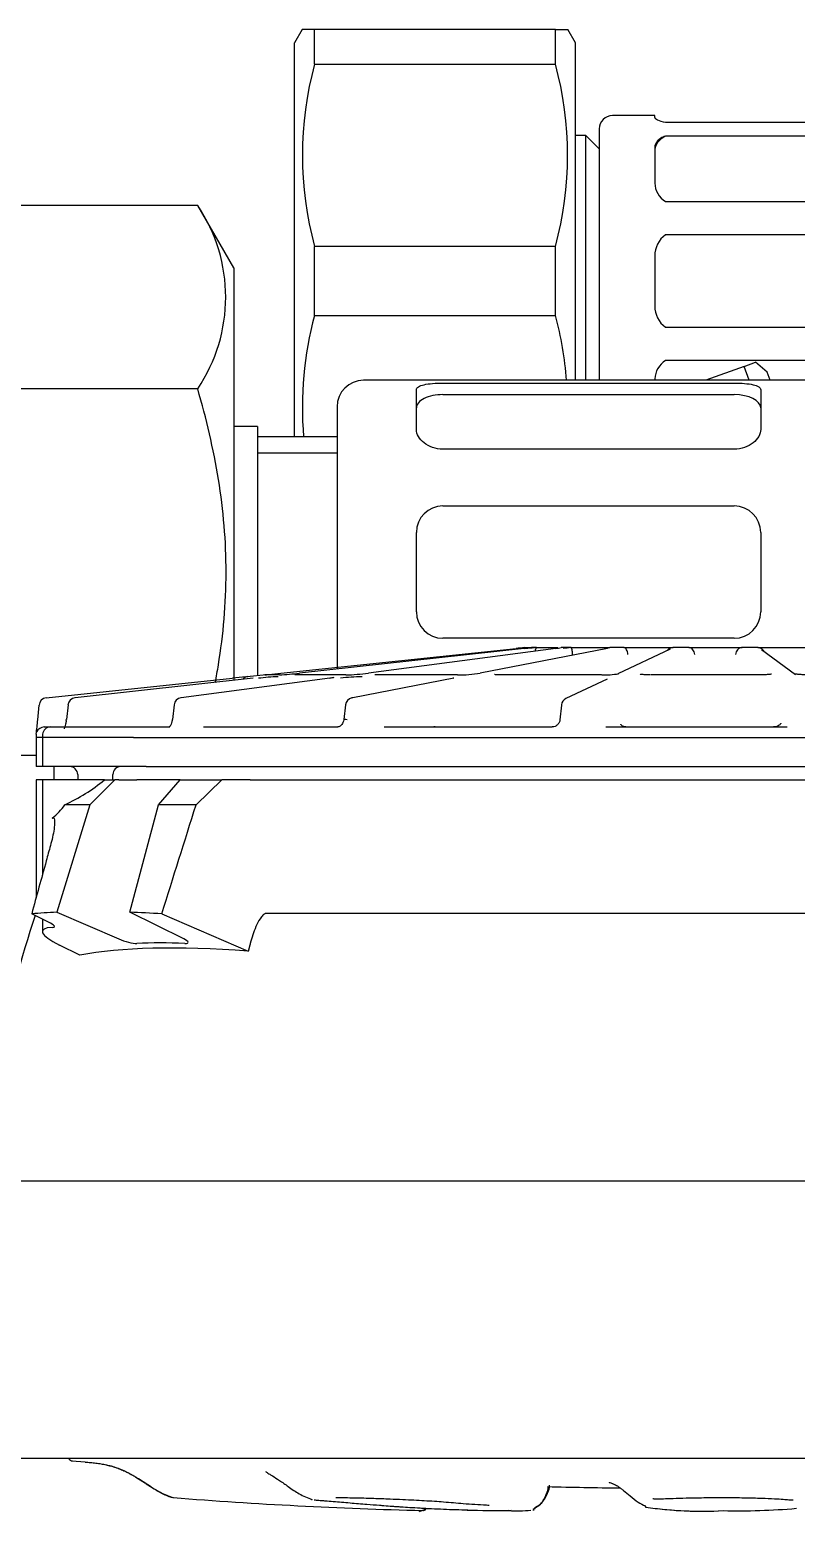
# Model space of a CAD drawing. Header units: millimetres. Extents: x -60 to 7633, y -2614 to 2146.
# Drawn here: x 6740.3 to 6769.2, y -2104.4 to -2048.4 of the extents above; entities that cross this region are included whole.
import ezdxf

# ---------------------------------------------------------------- set-up
doc = ezdxf.new("R2010")
doc.units = ezdxf.units.MM
doc.layers.get('0').update_dxf_attribs({"color": 250})

msp = doc.modelspace()

# ---------------------------------------------------------------- linework, layer by layer
at = {"linetype": 'Continuous'}
for p, q in [((6750.59, -2048.396), (6750.301, -2048.896)), ((6751.051, -2048.396), (6750.59, -2048.396)), ((6760.15, -2048.396), (6751.051, -2048.396)), ((6751.051, -2049.7), (6751.051, -2048.396)), ((6760.15, -2049.7), (6760.15, -2048.396)), ((6760.15, -2048.396), (6760.612, -2048.396)), ((6760.901, -2048.896), (6760.612, -2048.396)), ((6750.301, -2063.779), (6750.301, -2048.896)), ((6760.901, -2061.646), (6760.901, -2048.896)), ((6751.051, -2049.7), (6760.15, -2049.7)), ((6761.801, -2052.146), (6761.801, -2061.646)), ((6763.901, -2051.646), (6762.301, -2051.646)), ((6763.901, -2051.719), (6763.901, -2051.646)), ((6764.301, -2051.896), (6773.401, -2051.896)), ((6761.301, -2052.396), (6760.901, -2052.396)), ((6761.301, -2061.646), (6761.301, -2052.396)), ((6761.801, -2052.896), (6761.301, -2052.396)), ((6773.401, -2052.416), (6764.301, -2052.416)), ((6763.901, -2052.856), (6763.901, -2054.2)), ((6764.301, -2054.891), (6773.401, -2054.891)), ((6746.64, -2055.04), (6735.361, -2055.04)), ((6748.001, -2057.396), (6746.64, -2055.04)), ((6760.15, -2056.593), (6751.051, -2056.593)), ((6751.051, -2059.2), (6751.051, -2056.593)), ((6760.15, -2059.2), (6760.15, -2056.593)), ((6773.401, -2056.146), (6764.301, -2056.146)), ((6763.901, -2056.946), (6763.901, -2058.846)), ((6748.001, -2057.396), (6748.001, -2072.993)), ((6751.051, -2059.2), (6760.15, -2059.2)), ((6764.301, -2059.646), (6773.401, -2059.646)), ((6773.401, -2060.902), (6764.301, -2060.902)), ((6767.274, -2061.121), (6767.708, -2060.963)), ((6768.15, -2061.335), (6767.708, -2060.963)), ((6769.901, -2061.646), (6752.901, -2061.646)), ((6763.901, -2061.593), (6763.901, -2061.646)), ((6767.274, -2061.121), (6765.832, -2061.646)), ((6767.465, -2061.646), (6767.274, -2061.121)), ((6768.264, -2061.646), (6768.15, -2061.335)), ((6746.64, -2061.968), (6735.361, -2061.968)), ((6754.901, -2063.503), (6754.901, -2062.003)), ((6755.901, -2061.753), (6766.901, -2061.753)), ((6755.901, -2062.19), (6766.901, -2062.19)), ((6767.901, -2062.003), (6767.901, -2063.503)), ((6751.901, -2062.646), (6751.901, -2072.524)), ((6748.901, -2063.396), (6748.001, -2063.396)), ((6748.901, -2063.396), (6748.901, -2072.808)), ((6751.901, -2063.779), (6748.901, -2063.779)), ((6751.901, -2064.396), (6748.901, -2064.396)), ((6766.901, -2064.253), (6755.901, -2064.253)), ((6755.901, -2066.396), (6766.901, -2066.396)), ((6754.901, -2070.396), (6754.901, -2067.396)), ((6767.901, -2067.396), (6767.901, -2070.396)), ((6766.901, -2071.396), (6755.901, -2071.396)), ((6749.785, -2072.716), (6758.667, -2071.782)), ((6758.972, -2071.782), (6750.484, -2072.716)), ((6760.165, -2071.782), (6753.088, -2072.716)), ((6762.119, -2071.782), (6757.307, -2072.716)), ((6758.984, -2071.748), (6758.944, -2071.753)), ((6758.979, -2071.749), (6758.984, -2071.748)), ((6758.984, -2071.748), (6759.261, -2071.748)), ((6759.255, -2071.748), (6759.246, -2071.749)), ((6759.436, -2071.748), (6759.255, -2071.748)), ((6759.436, -2071.748), (6759.872, -2071.748)), ((6759.872, -2071.748), (6760.239, -2071.748)), ((6760.739, -2071.748), (6760.375, -2071.748)), ((6760.739, -2071.748), (6761.267, -2071.748)), ((6761.267, -2071.748), (6762.006, -2071.748)), ((6762.006, -2071.748), (6762.198, -2071.748)), ((6762.232, -2071.748), (6762.231, -2071.748)), ((6762.735, -2071.748), (6762.232, -2071.748)), ((6762.233, -2071.748), (6762.232, -2071.748)), ((6764.48, -2071.809), (6762.512, -2072.743)), ((6762.735, -2071.748), (6763.291, -2071.748)), ((6763.291, -2071.748), (6764.215, -2071.748)), ((6764.215, -2071.748), (6764.601, -2071.748)), ((6765.183, -2071.748), (6764.601, -2071.748)), ((6765.183, -2071.748), (6765.7, -2071.748)), ((6765.7, -2071.748), (6766.698, -2071.748)), ((6766.698, -2071.748), (6767.198, -2071.748)), ((6767.787, -2071.748), (6767.198, -2071.748)), ((6767.787, -2071.748), (6768.204, -2071.748)), ((6769.212, -2072.772), (6767.934, -2071.838)), ((6768.204, -2071.748), (6769.155, -2071.748)), ((6769.155, -2071.748), (6769.708, -2071.748)), ((6749.234, -2072.773), (6748.493, -2072.851)), ((6749.727, -2072.78), (6749.17, -2072.78)), ((6752.23, -2072.78), (6750.304, -2072.78)), ((6756.453, -2072.78), (6753.39, -2072.78)), ((6761.886, -2072.78), (6758.055, -2072.78)), ((6767.873, -2072.78), (6763.737, -2072.78)), ((6740.916, -2073.648), (6747.953, -2072.908)), ((6748.733, -2072.908), (6742.008, -2073.648)), ((6751.628, -2072.908), (6746.021, -2073.648)), ((6756.315, -2072.908), (6752.502, -2073.648)), ((6762.106, -2072.936), (6760.548, -2073.676)), ((6740.599, -2074.475), (6740.649, -2073.92)), ((6741.746, -2073.915), (6741.686, -2074.469)), ((6745.752, -2073.911), (6745.685, -2074.465)), ((6752.224, -2073.911), (6752.157, -2074.465)), ((6760.327, -2074.475), (6760.385, -2073.92)), ((6740.545, -2075.018), (6740.534, -2075.148)), ((6740.784, -2075.022), (6740.773, -2075.148)), ((6740.844, -2074.748), (6741.082, -2074.748)), ((6741.082, -2074.748), (6743.996, -2074.748)), ((6743.996, -2074.748), (6744.949, -2074.748)), ((6744.949, -2074.748), (6745.589, -2074.748)), ((6746.858, -2074.748), (6751.931, -2074.748)), ((6753.685, -2074.748), (6760.029, -2074.748)), ((6762.056, -2074.748), (6768.905, -2074.748)), ((6740.773, -2075.148), (6740.534, -2075.148)), ((6740.534, -2075.148), (6740.536, -2076.248)), ((6744.22, -2075.148), (6740.773, -2075.148)), ((6740.773, -2075.148), (6740.775, -2076.248)), ((6744.22, -2075.148), (6744.689, -2075.148)), ((6744.689, -2075.148), (6772.608, -2075.148)), ((6740.535, -2075.825), (6735.361, -2075.825)), ((6740.773, -2076.748), (6740.534, -2076.748)), ((6740.534, -2076.748), (6740.534, -2081.214)), ((6740.775, -2076.248), (6740.536, -2076.248)), ((6743.125, -2076.748), (6740.773, -2076.748)), ((6740.773, -2076.748), (6740.773, -2080.342)), ((6744.218, -2076.248), (6740.775, -2076.248)), ((6741.209, -2076.248), (6741.209, -2076.748)), ((6742.108, -2076.543), (6742.111, -2076.748)), ((6743.508, -2076.748), (6742.565, -2077.688)), ((6743.125, -2076.748), (6743.508, -2076.748)), ((6743.434, -2076.748), (6743.437, -2076.543)), ((6743.66, -2076.748), (6743.508, -2076.748)), ((6743.66, -2076.748), (6744.342, -2076.748)), ((6744.69, -2076.248), (6744.218, -2076.248)), ((6745.974, -2076.748), (6744.342, -2076.748)), ((6744.69, -2076.248), (6772.608, -2076.248)), ((6745.162, -2077.688), (6745.984, -2076.748)), ((6745.984, -2076.748), (6747.548, -2076.748)), ((6747.548, -2076.748), (6746.579, -2077.688)), ((6748.625, -2076.748), (6747.548, -2076.748)), ((6748.625, -2076.748), (6749.228, -2076.748)), ((6749.228, -2076.748), (6771.798, -2076.748)), ((6742.565, -2077.688), (6741.321, -2081.751)), ((6742.565, -2077.688), (6741.617, -2077.688)), ((6744.076, -2081.751), (6745.162, -2077.688)), ((6746.579, -2077.688), (6745.162, -2077.688)), ((6741.077, -2082.16), (6740.37, -2081.811)), ((6741.321, -2081.751), (6743.66, -2082.759)), ((6746.117, -2082.759), (6744.076, -2081.751)), ((6745.284, -2081.811), (6748.551, -2083.219)), ((6771.798, -2081.796), (6749.228, -2081.796)), ((6740.773, -2082.009), (6740.773, -2082.477)), ((6742.194, -2083.374), (6741.415, -2082.99)), ((6710.801, -2091.898), (7164.801, -2091.898)), ((7164.801, -2102.398), (6710.801, -2102.398)), ((6741.884, -2102.481), (6742.39, -2102.522)), ((6754.979, -2104.359), (6755.031, -2104.361)), ((6759.3, -2104.334), (6759.342, -2104.33)), ((6759.346, -2104.284), (6759.387, -2104.28)), ((6766.484, -2104.369), (6766.484, -2104.357))]:
    msp.add_line(p, q, dxfattribs=at)
for centre, radius, start, end in [((6763.737, -2053.146), 13.145, 164.7989, 195.2011), ((6747.465, -2053.146), 13.145, 344.7989, 15.2011), ((6762.301, -2052.146), 0.5, 90, 180), ((6764.756, -2054.166), 0.856, 182.2444, 237.8783), ((6741.496, -2058.504), 6.202, 326.043, 33.957), ((6764.901, -2056.946), 1, 126.8699, 180), ((6764.901, -2058.846), 1, 180, 233.1301), ((6763.737, -2062.646), 13.145, 164.7989, 184.945), ((6747.465, -2062.646), 13.145, 4.364, 15.2011), ((6764.775, -2061.637), 0.875, 122.7998, 177.0775), ((6752.901, -2062.646), 1, 90, 180), ((6755.901, -2067.396), 1, 90, 180), ((6766.901, -2067.396), 1, 0, 90), ((6755.901, -2070.396), 1, 180, 270), ((6766.901, -2070.396), 1, 270, 0), ((6827.802, -2727.242), 659.096, 95.993752, 96.021003), ((6757.605, -2059.191), 12.665, 276.1954, 277.4452), ((6760.914, -2088.077), 16.395, 95.165, 96.3117), ((6759.912, -2069.654), 2.143, 276.7835, 282.1258), ((6760.377, -2071.98), 0.232, 90.344, 93.6607), ((6761.344, -2078.646), 6.922, 94.9472, 97.4602), ((6760.741, -2071.786), 0.0373, 80.652, 92.1448), ((6762.233, -2072.048), 0.3, 95.4431, 116.4656), ((6762.232, -2072.047), 0.299, 93.2091, 115.8715), ((6762.232, -2072.043), 0.295, 90.0384, 93.2323), ((6762.736, -2071.876), 0.127, 85.0373, 90.6312), ((6764.608, -2072.045), 0.297, 94.6338, 139.1295), ((6764.601, -2072.044), 0.296, 89.8456, 93.2321), ((6765.184, -2071.979), 0.23, 86.3302, 90.2814), ((6767.196, -2071.98), 0.232, 89.6133, 93.6662), ((6767.788, -2072.047), 0.299, 86.7867, 90.1251), ((6767.777, -2072.042), 0.294, 26.0038, 84.5406), ((6817.772, -2730.429), 661.218, 96.017504, 96.061229), ((6817.772, -2730.429), 661.218, 96.010744, 96.013512), ((6750.127, -2082.885), 10.048, 92.5672, 96.8321), ((6749.042, -2060.272), 12.527, 273.1351, 276.61), ((6752.99, -2080.274), 7.428, 91.0893, 97.4441), ((6752.043, -2064.569), 8.213, 271.3046, 277.3041), ((6756.472, -2067.346), 5.434, 269.7989, 278.8402), ((6762.005, -2069.651), 3.128, 268.0038, 279.7135), ((6740.947, -2073.946), 0.3, 96.0026, 174.883), ((6742.038, -2073.946), 0.3, 96.2789, 173.7953), ((6746.046, -2073.946), 0.3, 97.5178, 173.0622), ((6752.519, -2073.946), 0.3, 100.9831, 173.1587), ((6760.677, -2073.946), 0.3, 115.3974, 174.0744), ((6709.046, -2071.62), 31.681, 353.8353, 354.8307), ((6741.444, -2074.455), 0.235, 348.0853, 356.7511), ((6740.844, -2075.048), 0.3, 90, 159.0322), ((6741.082, -2075.048), 0.3, 90, 175), ((6738.675, -2071.288), 7.043, 294.6873, 309.1781), ((6741.808, -2076.548), 0.3, 1, 90), ((6743.737, -2076.548), 0.3, 90, 179), ((6740.085, -2076.716), 1.814, 305.7417, 327.6078), ((6766.484, -2090.898), 27.5, 160.8504, 182.0839), ((6741.934, -2102.284), 0.2, 215.4884, 265.0328), ((6766.361, -1820.903), 282.626, 268.68047, 269.23667), ((6759.452, -1929.701), 174.709, 265.49106, 268.58241), ((6758.486, -2043.8), 60.562, 268.42386, 269.90632), ((6758.694, -2099.491), 4.88, 266.3995, 276.2542), ((6765.688, -2089.585), 14.798, 261.7186, 261.7825), ((6765.688, -2089.593), 14.79, 261.7141, 273.0854), ((6765.688, -2089.585), 14.798, 262.0751, 273.0832), ((6767.08, -2079.748), 24.621, 268.6114, 275.0486)]:
    msp.add_arc(centre, radius, start, end, dxfattribs=at)
for centre, major_axis, ratio, start_param, end_param in [((6764.901, -2052.982), (1, 0), 0.707107, 2.214297, 3.141593), ((6755.901, -2062.69), (1, 0), 0.5, 1.570796, 3.141593), ((6766.901, -2062.69), (1, 0), 0.5, 0, 1.570796), ((6762.137, -2072.08), (0.057, -0.295), 0.836063, 2.982863, 3.142475), ((6748.564, -2073.145), (0, 0.3), 1, 0.104714, 0.850216), ((6749.276, -2073.078), (0, -0.3), 0.995564, 3.036873, 3.246312), ((6746.046, -2073.946), (0.039, -0.297), 0.601432, 3.063028, 3.141593), ((6752.519, -2073.946), (0.057, -0.295), 0.83606, 2.981376, 3.141593), ((6760.677, -2073.946), (0.298, -0.031), 0.065122, 3.141593, 3.355251), ((6752.453, -2074.501), (0.298, -0.036), 0.025826, 2.156343, 3.144094), ((6770.125, -2094.374), (-34.574, 10.494), 0.204296, -0.527069, -0.475637), ((6770.125, -2094.374), (-34.574, 10.494), 0.204296, -0.709224, -0.657792), ((6742.773, -2083.053), (1.996, -0.602), 0.204971, 2.583204, 4.028225), ((6740.738, -2082.144), (-0.499, 0.151), 0.204971, 2.583204, 4.028225), ((6743.93, -2082.744), (0.499, -0.151), 0.204971, 4.202758, 5.741426), ((6766.484, -2092.698), (-26.841, 8.095), 0.204971, -0.652037, -0.541759), ((6745.778, -2082.744), (-0.499, 0.151), 0.204971, 2.489556, 4.028225), ((6766.026, -2092.488), (-26.377, 7.592), 0.209331, -0.788038, -0.38652)]:
    msp.add_ellipse(centre, major_axis=major_axis, ratio=ratio, start_param=start_param, end_param=end_param, dxfattribs=at)
for points, knots in [([(6763.901, -2051.719), (6763.901, -2051.731), (6763.91, -2051.744), (6763.945, -2051.773), (6763.972, -2051.789), (6764.075, -2051.836), (6764.176, -2051.869), (6764.301, -2051.896)], [0, 0, 0, 0, 0.25, 0.25, 0.5, 0.5, 1, 1, 1, 1]), ([(6764.301, -2052.416), (6764.238, -2052.44), (6764.183, -2052.467), (6764.084, -2052.528), (6764.041, -2052.563), (6763.938, -2052.675), (6763.901, -2052.763), (6763.901, -2052.856)], [0, 0, 0, 0, 0.25, 0.25, 0.5, 0.5, 1, 1, 1, 1]), ([(6747.305, -2073.07), (6747.347, -2072.848), (6747.387, -2072.625), (6747.609, -2071.251), (6747.712, -2070.088), (6747.713, -2068.321), (6747.688, -2067.729), (6747.59, -2066.558), (6747.517, -2065.977), (6747.237, -2064.243), (6746.967, -2063.101), (6746.64, -2061.968)], [0.2015744, 0.2015744, 0.2015744, 0.2015744, 0.25, 0.25, 0.5, 0.5, 0.625, 0.625, 0.75, 0.75, 1, 1, 1, 1]), ([(6754.901, -2062.003), (6754.901, -2061.962), (6754.927, -2061.925), (6755.025, -2061.86), (6755.098, -2061.834), (6755.28, -2061.793), (6755.391, -2061.777), (6755.633, -2061.758), (6755.766, -2061.753), (6755.901, -2061.753)], [0, 0, 0, 0, 0.25, 0.25, 0.5, 0.5, 0.75, 0.75, 1, 1, 1, 1]), ([(6766.901, -2061.753), (6767.036, -2061.753), (6767.168, -2061.758), (6767.411, -2061.777), (6767.522, -2061.792), (6767.704, -2061.834), (6767.777, -2061.86), (6767.875, -2061.924), (6767.901, -2061.962), (6767.901, -2062.003)], [0, 0, 0, 0, 0.25, 0.25, 0.5, 0.5, 0.75, 0.75, 1, 1, 1, 1]), ([(6755.901, -2064.253), (6755.766, -2064.253), (6755.634, -2064.23), (6755.391, -2064.148), (6755.28, -2064.087), (6755.098, -2063.944), (6755.025, -2063.86), (6754.927, -2063.686), (6754.901, -2063.593), (6754.901, -2063.503)], [0, 0, 0, 0, 0.25, 0.25, 0.5, 0.5, 0.75, 0.75, 1, 1, 1, 1]), ([(6767.901, -2063.503), (6767.901, -2063.593), (6767.875, -2063.684), (6767.777, -2063.86), (6767.704, -2063.944), (6767.522, -2064.087), (6767.411, -2064.147), (6767.169, -2064.23), (6767.036, -2064.253), (6766.901, -2064.253)], [0, 0, 0, 0, 0.25, 0.25, 0.5, 0.5, 0.75, 0.75, 1, 1, 1, 1]), ([(6759.395, -2071.881), (6759.396, -2071.863), (6759.399, -2071.846), (6759.41, -2071.782), (6759.423, -2071.753), (6759.438, -2071.749)], [0.3406083, 0.3406083, 0.3406083, 0.3406083, 0.5, 0.5, 1, 1, 1, 1]), ([(6759.438, -2071.749), (6759.439, -2071.749), (6759.439, -2071.749), (6759.438, -2071.748), (6759.438, -2071.748), (6759.437, -2071.748), (6759.436, -2071.748)], [0, 0, 0, 0, 0.600747, 0.600747, 0.600747, 1, 1, 1, 1]), ([(6760.796, -2072.014), (6760.792, -2071.945), (6760.785, -2071.879), (6760.767, -2071.782), (6760.756, -2071.753), (6760.747, -2071.749)], [0, 0, 0, 0, 0.5, 0.5, 1, 1, 1, 1]), ([(6762.112, -2071.778), (6762.112, -2071.778), (6762.107, -2071.78), (6762.094, -2071.783), (6762.081, -2071.785), (6762.08, -2071.786)], [0.6952501, 0.6952501, 0.6952501, 0.6952501, 0.7957039, 0.9843807, 1, 1, 1, 1]), ([(6762.889, -2072.014), (6762.882, -2071.945), (6762.864, -2071.879), (6762.813, -2071.782), (6762.78, -2071.753), (6762.747, -2071.749)], [0, 0, 0, 0, 0.5, 0.5, 1, 1, 1, 1]), ([(6765.415, -2072.014), (6765.407, -2071.945), (6765.38, -2071.879), (6765.302, -2071.782), (6765.251, -2071.753), (6765.198, -2071.749)], [0, 0, 0, 0, 0.5, 0.5, 1, 1, 1, 1]), ([(6767.182, -2071.749), (6767.126, -2071.753), (6767.071, -2071.782), (6766.988, -2071.879), (6766.96, -2071.945), (6766.952, -2072.014)], [0, 0, 0, 0, 0.5, 0.5, 1, 1, 1, 1]), ([(6749.17, -2072.78), (6749.168, -2072.78), (6749.183, -2072.778), (6749.244, -2072.772), (6749.29, -2072.767), (6749.461, -2072.749), (6749.622, -2072.733), (6749.785, -2072.716)], [0, 0, 0, 0, 0.25, 0.25, 0.5, 0.5, 1, 1, 1, 1]), ([(6750.335, -2072.778), (6750.333, -2072.778), (6750.327, -2072.778), (6750.325, -2072.778), (6750.325, -2072.778)], [0, 0, 0, 0, 0.0294418, 0.111198, 0.111198, 0.111198, 0.111198]), ([(6753.416, -2072.778), (6753.396, -2072.778), (6753.361, -2072.778), (6753.338, -2072.777), (6753.333, -2072.776), (6753.333, -2072.776)], [0, 0, 0, 0, 0.1231301, 0.2645822, 0.3261215, 0.3261215, 0.3261215, 0.3261215]), ([(6758.054, -2072.778), (6758.022, -2072.778), (6757.954, -2072.778), (6757.886, -2072.773), (6757.857, -2072.77), (6757.853, -2072.769), (6757.853, -2072.769)], [0, 0, 0, 0, 0.1265449, 0.3134929, 0.4248271, 0.4669593, 0.4669593, 0.4669593, 0.4669593]), ([(6763.718, -2072.777), (6763.682, -2072.778), (6763.594, -2072.778), (6763.469, -2072.771), (6763.381, -2072.763), (6763.35, -2072.758), (6763.346, -2072.757), (6763.346, -2072.757)], [0, 0, 0, 0, 0.1037963, 0.2904255, 0.4426553, 0.5366797, 0.5747455, 0.5747455, 0.5747455, 0.5747455]), ([(6768.31, -2072.753), (6768.31, -2072.753), (6768.31, -2072.753), (6768.3, -2072.756), (6768.258, -2072.762), (6768.17, -2072.77), (6768.028, -2072.777), (6767.89, -2072.779), (6767.819, -2072.778), (6767.807, -2072.778)], [0.3738007, 0.3738007, 0.3738007, 0.3738007, 0.3807799, 0.4385667, 0.5228826, 0.6409035, 0.795343, 0.9711308, 1, 1, 1, 1]), ([(6769.72, -2072.778), (6769.685, -2072.778), (6769.591, -2072.778), (6769.425, -2072.77), (6769.274, -2072.759), (6769.186, -2072.747), (6769.154, -2072.74), (6769.15, -2072.739), (6769.15, -2072.739)], [0, 0, 0, 0, 0.106812, 0.3289653, 0.5255444, 0.6862331, 0.7863225, 0.827505, 0.827505, 0.827505, 0.827505]), ([(6751.782, -2072.881), (6751.782, -2072.881), (6751.782, -2072.881), (6751.775, -2072.883), (6751.74, -2072.89), (6751.68, -2072.901), (6751.623, -2072.908), (6751.6, -2072.911)], [0.5259806, 0.5259806, 0.5259806, 0.5259806, 0.5285978, 0.5995366, 0.7163532, 0.8977236, 1, 1, 1, 1]), ([(6756.306, -2072.905), (6756.306, -2072.905), (6756.306, -2072.905), (6756.3, -2072.907), (6756.283, -2072.91), (6756.273, -2072.912)], [0.7528088, 0.7528088, 0.7528088, 0.7528088, 0.7590169, 0.8712039, 1, 1, 1, 1]), ([(6741.674, -2074.503), (6741.667, -2074.555), (6741.654, -2074.641), (6741.625, -2074.747), (6741.601, -2074.807), (6741.592, -2074.823), (6741.591, -2074.824), (6741.591, -2074.824)], [0, 0, 0, 0, 0.1755142, 0.344561, 0.4799794, 0.5792988, 0.5972601, 0.5972601, 0.5972601, 0.5972601]), ([(6745.68, -2074.465), (6745.68, -2074.469), (6745.677, -2074.511), (6745.654, -2074.597), (6745.615, -2074.687), (6745.576, -2074.739), (6745.559, -2074.754), (6745.557, -2074.754), (6745.557, -2074.754)], [0, 0, 0, 0, 0.0177536, 0.2092135, 0.3972637, 0.5519188, 0.6997431, 0.7583502, 0.7583502, 0.7583502, 0.7583502]), ([(6752.154, -2074.465), (6752.154, -2074.469), (6752.152, -2074.505), (6752.129, -2074.579), (6752.08, -2074.664), (6752.018, -2074.722), (6751.964, -2074.747), (6751.943, -2074.746), (6751.932, -2074.745)], [0, 0, 0, 0, 0.017643, 0.219312, 0.419647, 0.622693, 0.838527, 1, 1, 1, 1]), ([(6760.32, -2074.47), (6760.32, -2074.473), (6760.319, -2074.51), (6760.292, -2074.586), (6760.227, -2074.674), (6760.138, -2074.73), (6760.065, -2074.753), (6760.032, -2074.747), (6760.029, -2074.747)], [0, 0, 0, 0, 0.01775, 0.257687, 0.494837, 0.731708, 0.977218, 1, 1, 1, 1]), ([(6755.602, -2074.746), (6755.596, -2074.747), (6755.572, -2074.749), (6755.553, -2074.737), (6755.551, -2074.736), (6755.551, -2074.736)], [0, 0, 0, 0, 0.0829431, 0.3605699, 0.4057092, 0.4057092, 0.4057092, 0.4057092]), ([(6762.809, -2074.743), (6762.795, -2074.744), (6762.753, -2074.747), (6762.687, -2074.718), (6762.637, -2074.679), (6762.616, -2074.653), (6762.614, -2074.648), (6762.614, -2074.647)], [0, 0, 0, 0, 0.0639328, 0.2166387, 0.3396937, 0.4399574, 0.5173091, 0.5173091, 0.5173091, 0.5173091]), ([(6768.664, -2074.608), (6768.664, -2074.608), (6768.664, -2074.609), (6768.66, -2074.617), (6768.641, -2074.646), (6768.597, -2074.693), (6768.521, -2074.736), (6768.439, -2074.756), (6768.398, -2074.745), (6768.387, -2074.742)], [0.4530203, 0.4530203, 0.4530203, 0.4530203, 0.4656143, 0.5372288, 0.6068654, 0.6978829, 0.8223688, 0.9617363, 1, 1, 1, 1]), ([(6741.145, -2078.189), (6741.161, -2078.18), (6741.176, -2078.177), (6741.2, -2078.184), (6741.21, -2078.195), (6741.231, -2078.238), (6741.236, -2078.279), (6741.241, -2078.411), (6741.23, -2078.509), (6741.184, -2078.812), (6741.135, -2079.02), (6741.077, -2079.231)], [0, 0, 0, 0, 0.0625, 0.0625, 0.125, 0.125, 0.25, 0.25, 0.5, 0.5, 1, 1, 1, 1]), ([(6741.077, -2079.231), (6741.025, -2079.422), (6740.973, -2079.612), (6740.921, -2079.803), (6740.737, -2080.472), (6740.553, -2081.141), (6740.37, -2081.811)], [0, 0, 0, 0, 0.221657, 0.221657, 0.221657, 1, 1, 1, 1]), ([(6749.228, -2081.796), (6749.185, -2081.796), (6749.139, -2081.827), (6749.061, -2081.902), (6749.027, -2081.948), (6748.935, -2082.088), (6748.885, -2082.19), (6748.75, -2082.501), (6748.682, -2082.714), (6748.625, -2082.929)], [0, 0, 0, 0, 0.125, 0.125, 0.25, 0.25, 0.5, 0.5, 1, 1, 1, 1]), ([(6742.84, -2102.569), (6743.112, -2102.617), (6743.583, -2102.703), (6744.226, -2103.034), (6744.753, -2103.376), (6745.223, -2103.689), (6745.543, -2103.805), (6745.728, -2103.871)], [0, 0, 0, 0, 0.238409, 0.485744, 0.659227, 0.83336, 1, 1, 1, 1]), ([(6749.208, -2102.881), (6749.207, -2102.883), (6749.209, -2102.891), (6749.232, -2102.909), (6749.285, -2102.942), (6749.364, -2102.988), (6749.506, -2103.073), (6749.746, -2103.229), (6750.082, -2103.467), (6750.485, -2103.758), (6750.783, -2103.873), (6750.967, -2103.945)], [0.8478918, 0.8478918, 0.8478918, 0.8478918, 0.854177, 0.8635838, 0.8724831, 0.8812572, 0.8903205, 0.9107285, 0.9359162, 0.9661601, 1, 1, 1, 1]), ([(6759.312, -2104.303), (6759.42, -2104.24), (6759.643, -2104.107), (6759.825, -2103.727), (6759.888, -2103.519), (6759.879, -2103.459), (6759.875, -2103.449)], [0.0186041, 0.0186041, 0.0186041, 0.0186041, 0.2050492, 0.4699116, 0.7329613, 0.8016143, 0.8016143, 0.8016143, 0.8016143]), ([(6759.358, -2104.253), (6759.467, -2104.191), (6759.689, -2104.057), (6759.872, -2103.677), (6759.934, -2103.469), (6759.925, -2103.409), (6759.921, -2103.399)], [0.0184142, 0.0184142, 0.0184142, 0.0184142, 0.2054598, 0.4701832, 0.7330882, 0.8012493, 0.8012493, 0.8012493, 0.8012493]), ([(6762.173, -2103.291), (6762.173, -2103.291), (6762.175, -2103.295), (6762.232, -2103.311), (6762.352, -2103.354), (6762.446, -2103.404), (6762.528, -2103.455), (6762.623, -2103.521), (6762.775, -2103.638), (6762.994, -2103.821), (6763.255, -2104.051), (6763.45, -2104.139), (6763.552, -2104.185)], [0.7012977, 0.7012977, 0.7012977, 0.7012977, 0.7082697, 0.7987541, 0.8321277, 0.8458479, 0.8585279, 0.871365, 0.8854909, 0.9201874, 0.9640691, 1, 1, 1, 1]), ([(6762.595, -2103.502), (6762.603, -2103.508), (6762.646, -2103.539), (6762.775, -2103.638), (6762.994, -2103.821), (6763.255, -2104.051), (6763.45, -2104.139), (6763.552, -2104.185)], [0.8679075, 0.8679075, 0.8679075, 0.8679075, 0.871391, 0.8855174, 0.9202151, 0.9640979, 1, 1, 1, 1]), ([(6750.916, -2103.93), (6750.92, -2103.932), (6750.925, -2103.934), (6750.931, -2103.935), (6750.932, -2103.935)], [0.206062614, 0.206062614, 0.206062614, 0.206062614, 0.214285714, 0.215315568, 0.215315568, 0.215315568, 0.215315568]), ([(6751.034, -2103.954), (6751.081, -2103.96), (6751.168, -2103.969), (6751.321, -2103.979), (6751.5, -2103.99), (6751.758, -2104.01), (6752.077, -2104.041), (6752.5, -2104.076), (6752.978, -2104.115), (6753.405, -2104.149), (6753.725, -2104.174), (6753.939, -2104.19), (6754.155, -2104.206), (6754.368, -2104.219), (6754.647, -2104.237), (6754.972, -2104.258), (6755.252, -2104.273), (6755.543, -2104.288), (6755.923, -2104.305), (6756.381, -2104.322), (6756.688, -2104.331), (6756.836, -2104.334)], [0.25, 0.25, 0.25, 0.25, 0.2857143, 0.3035714, 0.3214286, 0.3571429, 0.3928571, 0.4285714, 0.5, 0.5535714, 0.5714286, 0.6071429, 0.625, 0.6428571, 0.6785714, 0.7142857, 0.7321429, 0.75, 0.7857143, 0.8214286, 0.8558022, 0.8558022, 0.8558022, 0.8558022]), ([(6751.853, -2103.867), (6752.101, -2103.869), (6752.5, -2103.871), (6753.238, -2103.892), (6753.859, -2103.916), (6754.515, -2103.945), (6755.253, -2103.981), (6755.958, -2104.028), (6756.72, -2104.098), (6757.289, -2104.135), (6757.61, -2104.152), (6757.645, -2104.154)], [0, 0, 0, 0, 0.0882161, 0.1629681, 0.2244614, 0.2721706, 0.3574853, 0.4502306, 0.5536255, 0.6793518, 0.6945649, 0.6945649, 0.6945649, 0.6945649]), ([(6763.562, -2104.233), (6763.552, -2104.227), (6763.546, -2104.218), (6763.546, -2104.208), (6763.546, -2104.202), (6763.545, -2104.199)], [0.329286, 0.329286, 0.329286, 0.329286, 0.35714286, 0.37276786, 0.38498947, 0.38498947, 0.38498947, 0.38498947]), ([(6763.545, -2104.199), (6763.546, -2104.201), (6763.547, -2104.208), (6763.546, -2104.218), (6763.552, -2104.227), (6763.562, -2104.233)], [0.61502665, 0.61502665, 0.61502665, 0.61502665, 0.625, 0.64285714, 0.67071381, 0.67071381, 0.67071381, 0.67071381]), ([(6763.822, -2103.904), (6763.831, -2103.908), (6763.868, -2103.917), (6764.01, -2103.919), (6764.294, -2103.909), (6764.701, -2103.894), (6765.216, -2103.879), (6765.835, -2103.869), (6766.241, -2103.868), (6766.484, -2103.867)], [0.1525775, 0.1525775, 0.1525775, 0.1525775, 0.218046, 0.3329737, 0.4541698, 0.5822092, 0.7156689, 0.8554304, 1, 1, 1, 1]), ([(6766.484, -2103.867), (6766.78, -2103.868), (6767.252, -2103.87), (6767.921, -2103.888), (6768.405, -2103.909), (6768.744, -2103.93), (6768.99, -2103.951), (6769.092, -2103.958), (6769.126, -2103.956), (6769.128, -2103.956)], [0, 0, 0, 0, 0.1745815, 0.3264761, 0.4557548, 0.5616722, 0.6502188, 0.7504581, 0.7580336, 0.7580336, 0.7580336, 0.7580336]), ([(6758.473, -2104.357), (6758.455, -2104.366), (6758.425, -2104.373), (6758.394, -2104.365), (6758.383, -2104.36)], [0, 0, 0, 0, 0.2142857, 0.3466889, 0.3466889, 0.3466889, 0.3466889])]:
    msp.add_open_spline(points, degree=3, knots=knots, dxfattribs=at)
for points, degree in [([(6758.913, -2071.785), (6758.933, -2071.764), (6758.956, -2071.751), (6758.979, -2071.749)], 3), ([(6745.284, -2081.811), (6745.715, -2080.436), (6746.147, -2079.062), (6746.579, -2077.688)], 3), ([(6748.625, -2082.929), (6748.587, -2083.074), (6748.551, -2083.219)], 2), ([(6742.39, -2102.524), (6743.277, -2102.599), (6744.095, -2102.665), (6744.83, -2103.652), (6745.694, -2103.868)], 4), ([(6755.01, -2104.389), (6755.102, -2104.359), (6755.182, -2104.332), (6755.259, -2104.3)], 3), ([(6755.155, -2104.357), (6755.182, -2104.347), (6755.21, -2104.336), (6755.237, -2104.324), (6755.264, -2104.31)], 4)]:
    msp.add_open_spline(points, degree=degree, dxfattribs=at)

doc.saveas('drawing.dxf')
